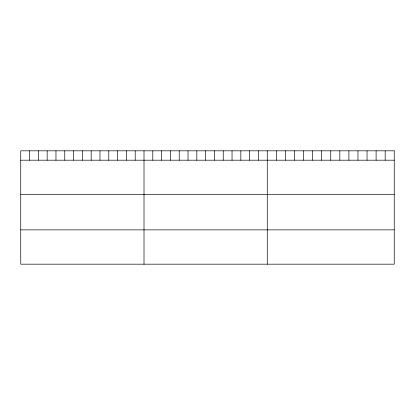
<?xml version="1.0" encoding="UTF-8"?>
<svg xmlns="http://www.w3.org/2000/svg" width="415" height="415" viewBox="0 0 415 415"><rect width="100%" height="100%" fill="white"/><g stroke="black" fill="none" stroke-linecap="round" stroke-linejoin="round"><path stroke-width="0.62" d="M20.75 160.195L394.25 160.195M20.75 194.511L394.25 194.511M20.75 229.863L394.25 229.863M385.177 150.821L385.177 160.195M376.109 150.821L376.109 160.195M367.036 150.821L367.036 160.195M357.969 150.821L357.969 160.195M348.896 150.821L348.896 160.195M339.828 150.821L339.828 160.195M330.755 150.821L330.755 160.195M321.682 150.821L321.682 160.195M312.614 150.821L312.614 160.195M303.541 150.821L303.541 160.195M294.474 150.821L294.474 160.195M285.401 150.821L285.401 160.195M276.333 150.821L276.333 160.195M267.26 150.821L267.26 264.179M258.457 150.821L258.457 160.195M249.654 150.821L249.654 160.195M240.85 150.821L240.85 160.195M232.042 150.821L232.042 160.195M223.239 150.821L223.239 160.195M214.436 150.821L214.436 160.195M205.632 150.821L205.632 160.195M196.829 150.821L196.829 160.195M188.026 150.821L188.026 160.195M179.223 150.821L179.223 160.195M170.415 150.821L170.415 160.195M161.611 150.821L161.611 160.195M152.808 150.821L152.808 160.195M144.005 150.821L144.005 264.179M135.202 150.821L135.202 160.195M126.399 150.821L126.399 160.195M117.595 150.821L117.595 160.195M108.787 150.821L108.787 160.195M99.984 150.821L99.984 160.195M91.181 150.821L91.181 160.195M82.378 150.821L82.378 160.195M73.574 150.821L73.574 160.195M64.771 150.821L64.771 160.195M55.968 150.821L55.968 160.195M47.16 150.821L47.16 160.195M38.356 150.821L38.356 160.195M29.553 150.821L29.553 160.195M394.25 150.821L20.75 150.821L20.75 264.179L394.25 264.179L394.25 150.821"/></g></svg>
